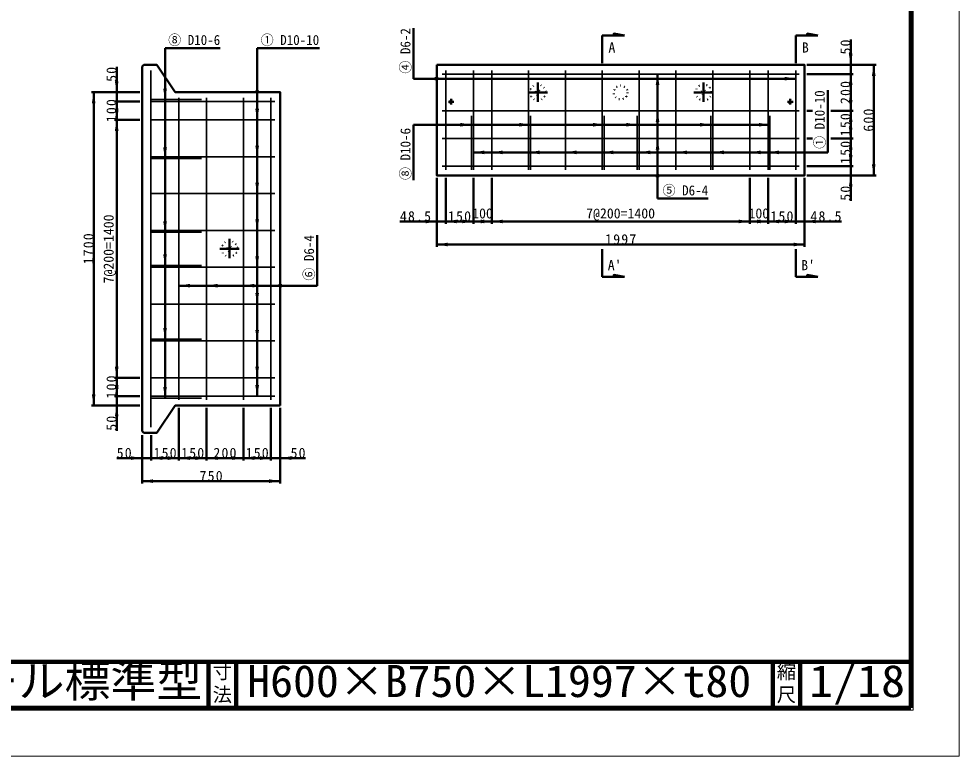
# Model space of a CAD drawing. Units: millimetres, scale not verified, with parts at other scales. Extents: x -2102 to 2102, y -1485 to 1485.
# Drawn here: x 61 to 2102, y -1485 to 116 of the extents above; entities that cross this region are included whole.
import ezdxf
from ezdxf.enums import TextEntityAlignment as Align

# ---------------------------------------------------------------- set-up
doc = ezdxf.new("R2010")
doc.units = ezdxf.units.MM
doc.header["$LTSCALE"] = 5
doc.linetypes.add('DOTTED', pattern=[1.75, 0.25, -1.5])
doc.linetypes.add('LONG_DASHED_DOTTED', pattern=[15.25, 12, -1.5, 0.25, -1.5])
doc.layers.add('0-0_V-nasSTD', color=7, linetype='Continuous', lineweight=50)
doc.layers.add('0-1_0', color=7, linetype='Continuous', lineweight=100)
doc.styles.add('ＭＳ ゴシック', font='')
doc.styles.get('ＭＳ ゴシック').set_extended_font_data('MS Gothic')

msp = doc.modelspace()

# ---------------------------------------------------------------- linework, layer by layer
at = {"layer": '0-0_V-nasSTD'}
for p, q in [((917.542, -14.021), (917.542, 95.979)), ((1327.542, 19.979), (1327.542, 79.979)), ((1352.542, 79.979), (1327.542, 79.979)), ((1352.542, 79.979), (1375.582, 79.979)), ((1747.542, 19.979), (1747.542, 79.979)), ((1772.542, 79.979), (1747.542, 79.979)), ((1772.542, 79.979), (1795.582, 79.979)), ((1866.942, 15.979), (1866.942, 70.979)), ((378.142, -707.421), (378.142, 52.579)), ((378.142, 52.579), (498.142, 52.579)), ((578.142, -703.421), (578.142, 52.579)), ((578.142, 52.579), (713.142, 52.579)), ((331.742, 15.979), (328.142, 12.379)), ((328.142, 12.379), (328.142, -779.221)), ((360.142, 15.979), (331.742, 15.979)), ((360.142, 15.979), (400.142, -43.421)), ((1771.942, 15.979), (1921.942, 15.979)), ((1916.942, 15.979), (1916.942, -224.021)), ((1747.542, -14.021), (917.542, -14.021)), ((1447.542, -274.021), (1447.542, -4.021)), ((1771.942, -4.021), (1871.942, -4.021)), ((1816.942, -174.021), (1816.942, -39.021)), ((323.142, -43.421), (218.142, -43.421)), ((223.142, -43.421), (223.142, -723.421)), ((323.142, -63.421), (268.142, -63.421)), ((273.142, -63.421), (273.142, -103.421)), ((1771.942, -84.021), (1783.942, -84.021)), ((1823.942, -84.021), (1871.942, -84.021)), ((1866.942, -84.021), (1866.942, -144.021)), ((323.142, -103.421), (268.142, -103.421)), ((273.142, -663.421), (273.142, -103.421)), ((1691.542, -114.021), (917.542, -114.021)), ((917.542, -234.021), (917.542, -114.021)), ((1771.942, -144.021), (1783.942, -144.021)), ((1823.942, -144.021), (1871.942, -144.021)), ((1866.942, -144.021), (1866.942, -204.021)), ((1816.942, -174.021), (1047.542, -174.021)), ((1771.942, -204.021), (1871.942, -204.021)), ((1866.942, -224.021), (1866.942, -204.021)), ((1771.942, -224.021), (1921.942, -224.021)), ((1866.942, -224.021), (1866.942, -279.021)), ((968.142, -229.021), (968.142, -379.021)), ((987.542, -229.021), (987.542, -329.021)), ((1047.542, -229.021), (1047.542, -329.021)), ((1087.542, -229.021), (1087.542, -329.021)), ((1647.542, -229.021), (1647.542, -329.021)), ((1687.542, -229.021), (1687.542, -329.021)), ((1747.542, -229.021), (1747.542, -329.021)), ((1766.942, -229.021), (1766.942, -379.021)), ((1447.542, -274.021), (1557.542, -274.021)), ((888.142, -324.021), (968.142, -324.021)), ((1047.542, -324.021), (1087.542, -324.021)), ((1087.542, -324.021), (1647.542, -324.021)), ((1687.542, -324.021), (1647.542, -324.021)), ((1846.942, -324.021), (1766.942, -324.021)), ((708.142, -463.421), (708.142, -353.421)), ((968.142, -374.021), (1766.942, -374.021)), ((1327.542, -384.021), (1327.542, -444.021)), ((1747.542, -384.021), (1747.542, -444.021)), ((1352.542, -444.021), (1327.542, -444.021)), ((1352.542, -444.021), (1375.582, -444.021)), ((1772.542, -444.021), (1747.542, -444.021)), ((1795.582, -444.021), (1772.542, -444.021)), ((408.142, -463.421), (708.142, -463.421)), ((323.142, -663.421), (268.142, -663.421)), ((273.142, -703.421), (273.142, -663.421)), ((323.142, -703.421), (268.142, -703.421)), ((323.142, -723.421), (218.142, -723.421)), ((400.142, -723.421), (360.142, -782.821)), ((628.142, -723.421), (400.142, -723.421)), ((408.142, -842.821), (408.142, -728.421)), ((468.142, -842.821), (468.142, -728.421)), ((548.142, -842.821), (548.142, -728.421)), ((608.142, -842.821), (608.142, -728.421)), ((628.142, -892.821), (628.142, -728.421)), ((328.142, -779.221), (331.742, -782.821)), ((328.142, -892.821), (328.142, -787.821)), ((331.742, -782.821), (360.142, -782.821)), ((348.142, -842.821), (348.142, -787.821)), ((348.142, -837.821), (408.142, -837.821)), ((408.142, -837.821), (468.142, -837.821)), ((628.142, -887.821), (328.142, -887.821))]:
    msp.add_line(p, q, dxfattribs=at)
at = {"layer": '0-0_V-nasSTD', "lineweight": 35}
for p, q in [((346.942, 3.579), (346.942, -770.421)), ((987.542, 3.979), (987.542, -212.021)), ((1047.542, 3.979), (1047.542, -212.021)), ((1087.542, 3.979), (1087.542, -212.021)), ((1167.542, 3.979), (1167.542, -212.021)), ((1247.542, 3.979), (1247.542, -212.021)), ((1327.542, 3.979), (1327.542, -212.021)), ((1407.542, 3.979), (1407.542, -212.021)), ((1487.542, 3.979), (1487.542, -212.021)), ((1567.542, 3.979), (1567.542, -212.021)), ((1647.542, 3.979), (1647.542, -212.021)), ((1687.542, 3.979), (1687.542, -212.021)), ((1747.542, 3.979), (1747.542, -212.021)), ((980.142, -4.021), (1754.942, -4.021)), ((346.142, -59.421), (457.172, -59.421)), ((408.142, -711.421), (408.142, -55.421)), ((468.142, -711.421), (468.142, -55.421)), ((548.142, -711.421), (548.142, -55.421)), ((608.142, -711.421), (608.142, -55.421)), ((616.142, -63.421), (348.142, -63.421)), ((980.142, -84.021), (1754.942, -84.021)), ((1043.542, -94.992), (1043.542, -212.021)), ((1171.542, -94.992), (1171.542, -212.021)), ((1331.542, -94.992), (1331.542, -212.021)), ((1403.542, -94.992), (1403.542, -212.021)), ((1563.542, -94.992), (1563.542, -212.021)), ((1691.542, -94.992), (1691.542, -212.021)), ((616.142, -103.421), (348.142, -103.421)), ((980.142, -144.021), (1754.942, -144.021)), ((616.142, -183.421), (348.142, -183.421)), ((346.142, -187.421), (457.172, -187.421)), ((980.142, -204.021), (1754.942, -204.021)), ((616.142, -263.421), (348.142, -263.421)), ((616.142, -343.421), (348.142, -343.421)), ((346.142, -347.421), (457.172, -347.421)), ((346.142, -419.421), (457.172, -419.421)), ((616.142, -423.421), (348.142, -423.421)), ((616.142, -503.421), (348.142, -503.421)), ((346.142, -579.421), (457.172, -579.421)), ((616.142, -583.421), (348.142, -583.421)), ((616.142, -663.421), (348.142, -663.421)), ((346.142, -707.421), (457.172, -707.421)), ((616.142, -703.421), (348.142, -703.421))]:
    msp.add_line(p, q, dxfattribs=at)
at = {"layer": '0-0_V-nasSTD', "linetype": 'LONG_DASHED_DOTTED'}
for p, q in [((1187.542, -22.221), (1187.542, -64.621)), ((1547.542, -22.221), (1547.542, -64.621)), ((999.342, -70.021), (999.342, -58.021)), ((1166.342, -44.021), (1208.742, -44.021)), ((1526.342, -44.021), (1568.742, -44.021)), ((1735.742, -70.021), (1735.742, -58.021)), ((993.342, -64.021), (1005.342, -64.021)), ((1729.742, -64.021), (1741.742, -64.021)), ((518.142, -361.621), (518.142, -404.021)), ((496.942, -383.421), (539.342, -383.421))]:
    msp.add_line(p, q, dxfattribs=at)
at = {"layer": '0-0_V-nasSTD', "lineweight": 100}
for p, q in [((472.5, -1280), (472.5, -1380)), ((532.5, -1280), (532.5, -1380)), ((1697.5, -1280), (1697.5, -1380)), ((1757.5, -1280), (1757.5, -1380)), ((-1997.5, -1380), (1997.5, -1380))]:
    msp.add_line(p, q, dxfattribs=at)
at = {"layer": '0-0_V-nasSTD', "lineweight": 18}
for points in [[(-2102.5, -1485), (-2102.5, 1485), (2102.5, 1485), (2102.5, -1485)], [(-2002.5, -1385), (-2002.5, 1385), (2002.5, 1385), (2002.5, -1385)]]:
    msp.add_lwpolyline(points, close=True, dxfattribs=at)
at = {"layer": '0-0_V-nasSTD', "lineweight": 100}
msp.add_lwpolyline([(1997.5, -1380), (1997.5, 1380), (-1997.5, 1380)], dxfattribs=at)
at = {"layer": '0-0_V-nasSTD'}
for points in [[(1352.542, 79.979), (1352.542, 83.819), (1375.582, 79.979)], [(1772.542, 79.979), (1772.542, 83.819), (1795.582, 79.979)], [(273.142, -63.421), (273.142, -43.421), (273.142, 11.579)], [(1866.942, 15.979), (1866.942, -4.021), (1866.942, -84.021)], [(628.142, -723.421), (628.142, -43.421), (400.142, -43.421)], [(968.142, -324.021), (987.542, -324.021), (1047.542, -324.021)], [(1766.942, -324.021), (1747.542, -324.021), (1687.542, -324.021)], [(1352.542, -444.021), (1352.542, -440.181), (1375.582, -444.021)], [(1772.542, -444.021), (1772.542, -440.181), (1795.582, -444.021)], [(273.142, -703.421), (273.142, -723.421), (273.142, -778.421)], [(348.142, -837.821), (328.142, -837.821), (273.142, -837.821)], [(468.142, -837.821), (548.142, -837.821), (608.142, -837.821)], [(608.142, -837.821), (628.142, -837.821), (683.142, -837.821)]]:
    msp.add_lwpolyline(points, dxfattribs=at)
msp.add_lwpolyline([(968.142, 15.979), (968.142, -224.021), (1766.942, -224.021), (1766.942, 15.979)], close=True, dxfattribs=at)
at = {"layer": '0-0_V-nasSTD', "linetype": 'DOTTED'}
for centre, radius in [((1187.542, -44.021), 17.2), ((1187.542, -44.021), 5), ((1367.542, -44.021), 15), ((1547.542, -44.021), 17.2), ((1547.542, -44.021), 5), ((999.342, -64.021), 3.8), ((1735.742, -64.021), 3.8), ((999.342, -64.021), 2.4), ((999.342, -64.021), 2), ((1735.742, -64.021), 2.4), ((1735.742, -64.021), 2), ((518.142, -383.421), 17.2), ((518.142, -383.421), 5)]:
    msp.add_circle(centre, radius, dxfattribs=at)
at = {"layer": '0-0_V-nasSTD'}
for points in [[(1862.942, 39.979), (1866.942, 15.979), (1866.942, 39.979)], [(1866.942, 15.979), (1866.942, 39.979), (1870.942, 39.979)], [(1912.942, -8.021), (1916.942, -8.021), (1916.942, 15.979)], [(1916.942, -8.021), (1916.942, 15.979), (1920.942, -8.021)], [(269.142, -19.421), (273.142, -43.421), (273.142, -19.421)], [(273.142, -43.421), (273.142, -19.421), (277.142, -19.421)], [(963.542, -14.021), (963.542, -10.021), (987.542, -14.021)], [(963.542, -18.021), (963.542, -14.021), (987.542, -14.021)], [(1443.542, -28.021), (1447.542, -28.021), (1447.542, -4.021)], [(1447.542, -28.021), (1447.542, -4.021), (1451.542, -28.021)], [(1723.542, -14.021), (1723.542, -10.021), (1747.542, -14.021)], [(1723.542, -18.021), (1723.542, -14.021), (1747.542, -14.021)], [(1862.942, -28.021), (1866.942, -28.021), (1866.942, -4.021)], [(1866.942, -28.021), (1866.942, -4.021), (1870.942, -28.021)], [(374.142, -35.421), (378.142, -59.421), (378.142, -35.421)], [(378.142, -59.421), (378.142, -35.421), (382.142, -35.421)], [(574.142, -39.421), (578.142, -63.421), (578.142, -39.421)], [(578.142, -63.421), (578.142, -39.421), (582.142, -39.421)], [(219.142, -67.421), (223.142, -67.421), (223.142, -43.421)], [(223.142, -67.421), (223.142, -43.421), (227.142, -67.421)], [(1862.942, -60.021), (1866.942, -84.021), (1866.942, -60.021)], [(1866.942, -84.021), (1866.942, -60.021), (1870.942, -60.021)], [(269.142, -87.421), (273.142, -87.421), (273.142, -63.421)], [(269.142, -79.421), (273.142, -103.421), (273.142, -79.421)], [(273.142, -87.421), (273.142, -63.421), (277.142, -87.421)], [(273.142, -103.421), (273.142, -79.421), (277.142, -79.421)], [(574.142, -79.421), (578.142, -103.421), (578.142, -79.421)], [(578.142, -103.421), (578.142, -79.421), (582.142, -79.421)], [(1443.542, -108.021), (1447.542, -108.021), (1447.542, -84.021)], [(1447.542, -108.021), (1447.542, -84.021), (1451.542, -108.021)], [(1862.942, -108.021), (1866.942, -108.021), (1866.942, -84.021)], [(1866.942, -108.021), (1866.942, -84.021), (1870.942, -108.021)], [(269.142, -127.421), (273.142, -127.421), (273.142, -103.421)], [(273.142, -127.421), (273.142, -103.421), (277.142, -127.421)], [(1019.542, -114.021), (1019.542, -110.021), (1043.542, -114.021)], [(1019.542, -118.021), (1019.542, -114.021), (1043.542, -114.021)], [(1147.542, -114.021), (1147.542, -110.021), (1171.542, -114.021)], [(1147.542, -118.021), (1147.542, -114.021), (1171.542, -114.021)], [(1307.542, -114.021), (1307.542, -110.021), (1331.542, -114.021)], [(1307.542, -118.021), (1307.542, -114.021), (1331.542, -114.021)], [(1379.542, -114.021), (1379.542, -110.021), (1403.542, -114.021)], [(1379.542, -118.021), (1379.542, -114.021), (1403.542, -114.021)], [(1539.542, -114.021), (1539.542, -110.021), (1563.542, -114.021)], [(1539.542, -118.021), (1539.542, -114.021), (1563.542, -114.021)], [(1667.542, -114.021), (1667.542, -110.021), (1691.542, -114.021)], [(1667.542, -118.021), (1667.542, -114.021), (1691.542, -114.021)], [(1862.942, -120.021), (1866.942, -144.021), (1866.942, -120.021)], [(1866.942, -144.021), (1866.942, -120.021), (1870.942, -120.021)], [(574.142, -159.421), (578.142, -183.421), (578.142, -159.421)], [(578.142, -183.421), (578.142, -159.421), (582.142, -159.421)], [(1443.542, -168.021), (1447.542, -168.021), (1447.542, -144.021)], [(1447.542, -168.021), (1447.542, -144.021), (1451.542, -168.021)], [(1862.942, -168.021), (1866.942, -168.021), (1866.942, -144.021)], [(1866.942, -168.021), (1866.942, -144.021), (1870.942, -168.021)], [(374.142, -163.421), (378.142, -187.421), (378.142, -163.421)], [(378.142, -187.421), (378.142, -163.421), (382.142, -163.421)], [(1047.542, -174.021), (1071.542, -174.021), (1071.542, -170.021)], [(1047.542, -174.021), (1071.542, -178.021), (1071.542, -174.021)], [(1087.542, -174.021), (1111.542, -174.021), (1111.542, -170.021)], [(1087.542, -174.021), (1111.542, -178.021), (1111.542, -174.021)], [(1167.542, -174.021), (1191.542, -174.021), (1191.542, -170.021)], [(1167.542, -174.021), (1191.542, -178.021), (1191.542, -174.021)], [(1247.542, -174.021), (1271.542, -174.021), (1271.542, -170.021)], [(1247.542, -174.021), (1271.542, -178.021), (1271.542, -174.021)], [(1327.542, -174.021), (1351.542, -174.021), (1351.542, -170.021)], [(1327.542, -174.021), (1351.542, -178.021), (1351.542, -174.021)], [(1407.542, -174.021), (1431.542, -174.021), (1431.542, -170.021)], [(1407.542, -174.021), (1431.542, -178.021), (1431.542, -174.021)], [(1487.542, -174.021), (1511.542, -174.021), (1511.542, -170.021)], [(1487.542, -174.021), (1511.542, -178.021), (1511.542, -174.021)], [(1567.542, -174.021), (1591.542, -174.021), (1591.542, -170.021)], [(1567.542, -174.021), (1591.542, -178.021), (1591.542, -174.021)], [(1647.542, -174.021), (1671.542, -174.021), (1671.542, -170.021)], [(1647.542, -174.021), (1671.542, -178.021), (1671.542, -174.021)], [(1687.542, -174.021), (1711.542, -174.021), (1711.542, -170.021)], [(1687.542, -174.021), (1711.542, -178.021), (1711.542, -174.021)], [(1862.942, -180.021), (1866.942, -204.021), (1866.942, -180.021)], [(1866.942, -204.021), (1866.942, -180.021), (1870.942, -180.021)], [(1443.542, -228.021), (1447.542, -228.021), (1447.542, -204.021)], [(1447.542, -228.021), (1447.542, -204.021), (1451.542, -228.021)], [(1912.942, -200.021), (1916.942, -224.021), (1916.942, -200.021)], [(1916.942, -224.021), (1916.942, -200.021), (1920.942, -200.021)], [(1862.942, -248.021), (1866.942, -248.021), (1866.942, -224.021)], [(1866.942, -248.021), (1866.942, -224.021), (1870.942, -248.021)], [(574.142, -239.421), (578.142, -263.421), (578.142, -239.421)], [(578.142, -263.421), (578.142, -239.421), (582.142, -239.421)], [(374.142, -323.421), (378.142, -347.421), (378.142, -323.421)], [(378.142, -347.421), (378.142, -323.421), (382.142, -323.421)], [(574.142, -319.421), (578.142, -343.421), (578.142, -319.421)], [(578.142, -343.421), (578.142, -319.421), (582.142, -319.421)], [(944.142, -324.021), (944.142, -320.021), (968.142, -324.021)], [(944.142, -328.021), (944.142, -324.021), (968.142, -324.021)], [(987.542, -324.021), (1011.542, -324.021), (1011.542, -320.021)], [(987.542, -324.021), (1011.542, -328.021), (1011.542, -324.021)], [(1023.542, -324.021), (1023.542, -320.021), (1047.542, -324.021)], [(1023.542, -328.021), (1023.542, -324.021), (1047.542, -324.021)], [(1047.542, -324.021), (1071.542, -324.021), (1071.542, -320.021)], [(1047.542, -324.021), (1071.542, -328.021), (1071.542, -324.021)], [(1063.542, -324.021), (1063.542, -320.021), (1087.542, -324.021)], [(1063.542, -328.021), (1063.542, -324.021), (1087.542, -324.021)], [(1087.542, -324.021), (1111.542, -324.021), (1111.542, -320.021)], [(1087.542, -324.021), (1111.542, -328.021), (1111.542, -324.021)], [(1623.542, -324.021), (1623.542, -320.021), (1647.542, -324.021)], [(1623.542, -328.021), (1623.542, -324.021), (1647.542, -324.021)], [(1647.542, -324.021), (1671.542, -324.021), (1671.542, -320.021)], [(1647.542, -324.021), (1671.542, -328.021), (1671.542, -324.021)], [(1663.542, -324.021), (1663.542, -320.021), (1687.542, -324.021)], [(1663.542, -328.021), (1663.542, -324.021), (1687.542, -324.021)], [(1687.542, -324.021), (1711.542, -324.021), (1711.542, -320.021)], [(1687.542, -324.021), (1711.542, -328.021), (1711.542, -324.021)], [(1723.542, -324.021), (1723.542, -320.021), (1747.542, -324.021)], [(1723.542, -328.021), (1723.542, -324.021), (1747.542, -324.021)], [(1766.942, -324.021), (1790.942, -324.021), (1790.942, -320.021)], [(1766.942, -324.021), (1790.942, -328.021), (1790.942, -324.021)], [(968.142, -374.021), (992.142, -374.021), (992.142, -370.021)], [(968.142, -374.021), (992.142, -378.021), (992.142, -374.021)], [(1742.942, -374.021), (1742.942, -370.021), (1766.942, -374.021)], [(1742.942, -378.021), (1742.942, -374.021), (1766.942, -374.021)], [(374.142, -395.421), (378.142, -419.421), (378.142, -395.421)], [(378.142, -419.421), (378.142, -395.421), (382.142, -395.421)], [(574.142, -399.421), (578.142, -423.421), (578.142, -399.421)], [(578.142, -423.421), (578.142, -399.421), (582.142, -399.421)], [(408.142, -463.421), (432.142, -463.421), (432.142, -459.421)], [(408.142, -463.421), (432.142, -467.421), (432.142, -463.421)], [(468.142, -463.421), (492.142, -463.421), (492.142, -459.421)], [(468.142, -463.421), (492.142, -467.421), (492.142, -463.421)], [(548.142, -463.421), (572.142, -463.421), (572.142, -459.421)], [(548.142, -463.421), (572.142, -467.421), (572.142, -463.421)], [(608.142, -463.421), (632.142, -463.421), (632.142, -459.421)], [(608.142, -463.421), (632.142, -467.421), (632.142, -463.421)], [(574.142, -479.421), (578.142, -503.421), (578.142, -479.421)], [(578.142, -503.421), (578.142, -479.421), (582.142, -479.421)], [(374.142, -555.421), (378.142, -579.421), (378.142, -555.421)], [(378.142, -579.421), (378.142, -555.421), (382.142, -555.421)], [(574.142, -559.421), (578.142, -583.421), (578.142, -559.421)], [(578.142, -583.421), (578.142, -559.421), (582.142, -559.421)], [(269.142, -639.421), (273.142, -663.421), (273.142, -639.421)], [(273.142, -663.421), (273.142, -639.421), (277.142, -639.421)], [(574.142, -639.421), (578.142, -663.421), (578.142, -639.421)], [(578.142, -663.421), (578.142, -639.421), (582.142, -639.421)], [(269.142, -687.421), (273.142, -687.421), (273.142, -663.421)], [(273.142, -687.421), (273.142, -663.421), (277.142, -687.421)], [(269.142, -679.421), (273.142, -703.421), (273.142, -679.421)], [(273.142, -703.421), (273.142, -679.421), (277.142, -679.421)], [(374.142, -683.421), (378.142, -707.421), (378.142, -683.421)], [(378.142, -707.421), (378.142, -683.421), (382.142, -683.421)], [(574.142, -679.421), (578.142, -703.421), (578.142, -679.421)], [(578.142, -703.421), (578.142, -679.421), (582.142, -679.421)], [(219.142, -699.421), (223.142, -723.421), (223.142, -699.421)], [(223.142, -723.421), (223.142, -699.421), (227.142, -699.421)], [(269.142, -747.421), (273.142, -747.421), (273.142, -723.421)], [(273.142, -747.421), (273.142, -723.421), (277.142, -747.421)], [(304.142, -837.821), (304.142, -833.821), (328.142, -837.821)], [(348.142, -837.821), (372.142, -837.821), (372.142, -833.821)], [(384.142, -837.821), (384.142, -833.821), (408.142, -837.821)], [(408.142, -837.821), (432.142, -837.821), (432.142, -833.821)], [(444.142, -837.821), (444.142, -833.821), (468.142, -837.821)], [(468.142, -837.821), (492.142, -837.821), (492.142, -833.821)], [(524.142, -837.821), (524.142, -833.821), (548.142, -837.821)], [(548.142, -837.821), (572.142, -837.821), (572.142, -833.821)], [(584.142, -837.821), (584.142, -833.821), (608.142, -837.821)], [(628.142, -837.821), (652.142, -837.821), (652.142, -833.821)], [(304.142, -841.821), (304.142, -837.821), (328.142, -837.821)], [(348.142, -837.821), (372.142, -841.821), (372.142, -837.821)], [(384.142, -841.821), (384.142, -837.821), (408.142, -837.821)], [(408.142, -837.821), (432.142, -841.821), (432.142, -837.821)], [(444.142, -841.821), (444.142, -837.821), (468.142, -837.821)], [(468.142, -837.821), (492.142, -841.821), (492.142, -837.821)], [(524.142, -841.821), (524.142, -837.821), (548.142, -837.821)], [(548.142, -837.821), (572.142, -841.821), (572.142, -837.821)], [(584.142, -841.821), (584.142, -837.821), (608.142, -837.821)], [(628.142, -837.821), (652.142, -841.821), (652.142, -837.821)], [(328.142, -887.821), (352.142, -887.821), (352.142, -883.821)], [(328.142, -887.821), (352.142, -891.821), (352.142, -887.821)], [(604.142, -887.821), (604.142, -883.821), (628.142, -887.821)], [(604.142, -891.821), (604.142, -887.821), (628.142, -887.821)]]:
    msp.add_solid(points, dxfattribs=at)
at = {"layer": '0-1_0'}
msp.add_line((-1997.5, -1280), (1997.5, -1280), dxfattribs=at)

# ---------------------------------------------------------------- texts
at = {"layer": '0-0_V-nasSTD', "style": 'ＭＳ ゴシック'}
for s, height, width, p in [('⑧ D10-6', 21.85, 0.95, (384.872, 52.579)), ('① D10-10', 21.85, 0.95, (585.713, 52.579)), ('⑤ D6-4', 21.85, 0.95, (1458.431, -274.021)), ('1stタッチウォール標準型', 69.65, 1.05, (-687.75, -1377.53)), ('1/18', 69.65, 1.1, (1776.5, -1377.418)), ('H600×B750×L1997×t80', 69.65, 1.05, (556.5, -1377.492))]:
    msp.add_text(s, height=height, dxfattribs=dict(at, width=width)).set_placement(p, align=Align.BOTTOM_LEFT)
at = {"layer": '0-0_V-nasSTD', "style": 'ＭＳ ゴシック', "width": 0.95}
for s, p in [('④ D6-2', (917.542, -3.133)), ('① D10-10', (1816.942, -166.45)), ('⑧ D10-6', (917.542, -234.021)), ('⑥ D6-4', (708.142, -452.533))]:
    msp.add_text(s, height=21.85, rotation=90, dxfattribs=at).set_placement(p, align=Align.BOTTOM_LEFT)
at = {"layer": '0-0_V-nasSTD', "style": 'ＭＳ ゴシック'}
for s, height, p in [('A', 21.99, (1340.908, 36.155)), ('B', 21.99, (1760.908, 36.155)), ('100', 21.99, (1045.042, -324.021)), ('7@200=1400', 21.99, (1292.542, -324.021)), ('100', 21.99, (1645.042, -324.021)), ("A'", 21.99, (1339.431, -436.465)), ("B'", 21.99, (1759.431, -436.465)), ('寸', 30.79, (481.482, -1326.001)), ('縮', 30.79, (1706.482, -1326.001)), ('法', 30.79, (481.476, -1375.99)), ('尺', 30.79, (1706.476, -1375.99))]:
    msp.add_text(s, height=height, dxfattribs=at).set_placement(p, align=Align.BOTTOM_LEFT)
msp.add_text('7@200=1400', height=21.99, rotation=90, dxfattribs=at).set_placement((273.142, -458.421), align=Align.BOTTOM_LEFT)
at = {"layer": '0-0_V-nasSTD', "char_height": 21.99, "attachment_point": 7, "rotation": 90, "style": 'ＭＳ ゴシック'}
for s, insert in [('\\T1.17;50', (1866.942, 38.479)), ('\\T1.17;50', (273.142, -20.921)), ('\\T1.17;200', (1866.942, -69.021)), ('\\T1.17;100', (273.142, -108.421)), ('\\T1.17;600', (1916.942, -129.021)), ('\\T1.17;150', (1866.942, -139.021)), ('\\T1.17;150', (1866.942, -199.021)), ('\\T1.17;50', (1866.942, -279.021)), ('\\T1.17;1700', (223.142, -417.171)), ('\\T1.17;100', (273.142, -708.421)), ('\\T1.17;50', (273.142, -778.421))]:
    msp.add_mtext(s, dxfattribs=dict(at, insert=insert))
at = {"layer": '0-0_V-nasSTD', "char_height": 21.99, "attachment_point": 7, "style": 'ＭＳ ゴシック'}
for s, insert in [('\\T1.17;48.5', (888.142, -324.021)), ('\\T1.17;150', (992.542, -324.021)), ('\\T1.17;150', (1692.542, -324.021)), ('\\T1.17;48.5', (1779.442, -324.021)), ('\\T1.17;1997', (1333.792, -374.021)), ('\\T1.17;50', (273.142, -837.821)), ('\\T1.17;150', (353.142, -837.821)), ('\\T1.17;150', (413.142, -837.821)), ('\\T1.17;200', (483.142, -837.821)), ('\\T1.17;150', (553.142, -837.821)), ('\\T1.17;50', (650.642, -837.821)), ('\\T1.17;750', (453.142, -887.821))]:
    msp.add_mtext(s, dxfattribs=dict(at, insert=insert))

doc.saveas('drawing.dxf')
